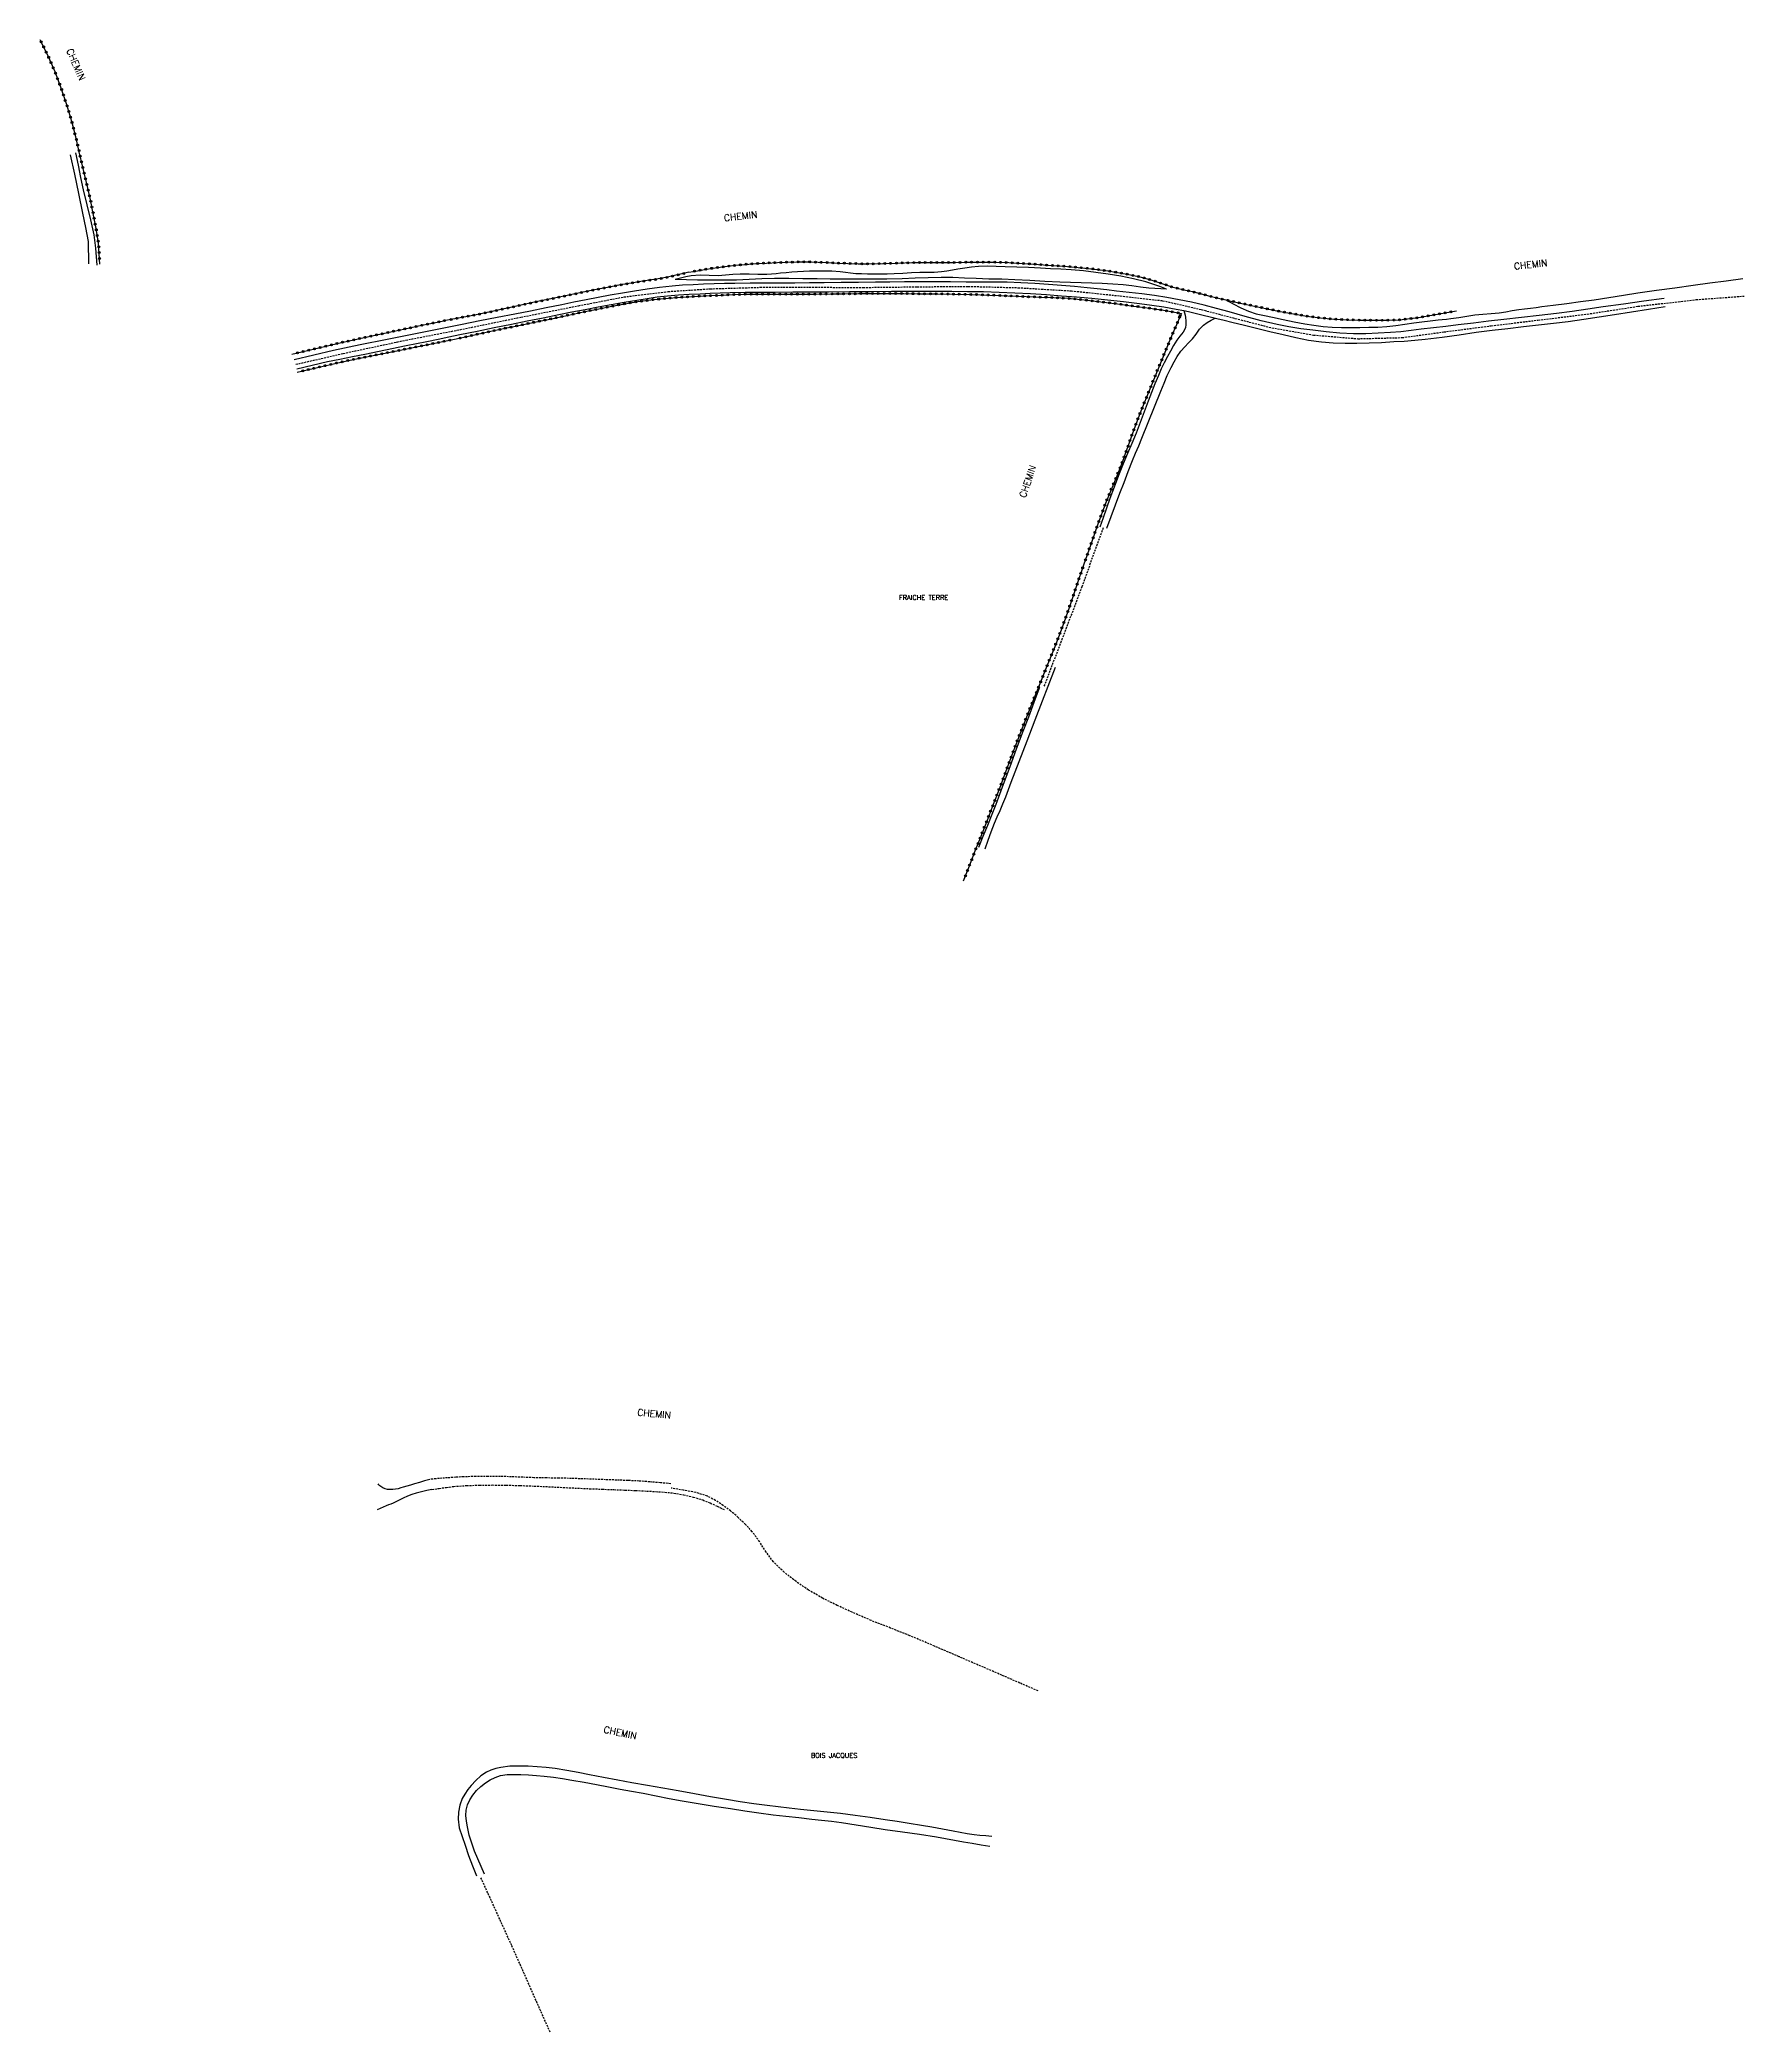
# Model space of a CAD drawing. Header units: millimetres. Extents: x 193000 to 194000, y 106000 to 107001.
# Drawn here: x 193558 to 194000, y 106000 to 106517 of the extents above; entities that cross this region are included whole.
import ezdxf
from ezdxf.enums import TextEntityAlignment as Align

# ---------------------------------------------------------------- set-up
doc = ezdxf.new("R2010")
doc.units = ezdxf.units.MM
doc.linetypes.add('DASHED', pattern=[0.75, 0.5, -0.25])
doc.layers.get('0').update_dxf_attribs({"linetype": 'CONTINUOUS'})
for name, color, linetype in [('W0001', 6, 'DASHED'), ('W0008', 7, 'CONTINUOUS'), ('W0070', 7, 'DASHED'), ('W0071', 7, 'CONTINUOUS'), ('W0211', 2, 'CONTINUOUS'), ('W0214', 2, 'CONTINUOUS'), ('W0323', 7, 'CONTINUOUS'), ('W0983', 7, 'CONTINUOUS'), ('W0989', 7, 'CONTINUOUS')]:
    doc.layers.add(name, color=color, linetype=linetype)
doc.styles.get("Standard").update_dxf_attribs({"font": 'romans.shx', "width": 0.85})

# ---------------------------------------------------------------- blocks, each defined once
blk = doc.blocks.new('t323o')
at = {"color": 0, "linetype": 'Continuous'}
for radius in [0.25, 0.15]:
    blk.add_circle((0, 0), radius, dxfattribs=at)

msp = doc.modelspace()

# ---------------------------------------------------------------- linework, layer by layer
at = {"layer": 'W0001'}
msp.add_lwpolyline([(193624.41, 106432.66), (193636.68, 106435.49), (193652.92, 106438.94), (193666.95, 106441.65), (193682.75, 106444.89), (193697.72, 106447.87), (193709.45, 106450.14), (193720.97, 106451.55), (193731.91, 106452.25), (193744.81, 106452.64), (193759.15, 106452.65), (193771.48, 106452.6), (193785.47, 106452.77), (193798.8, 106452.88), (193811.68, 106452.54), (193825.53, 106451.72), (193838.92, 106450.32), (193849.18, 106449.17), (193859.24, 106446.87), (193868.03, 106444.56), (193877.51, 106442.13), (193888.35, 106440.26), (193899.79, 106439.3), (193911.29, 106439.59), (193922.1, 106441.06), (193934.4, 106442.66), (193946.53, 106444.13), (193959.33, 106445.69), (193972.44, 106447.72), (193987.62, 106449.44), (194000, 106450.36)], dxfattribs=at)
at = {"layer": 'W0008'}
for points in [[(193979.24, 106449.75), (193973.97, 106449.02), (193968.71, 106448.28), (193963.44, 106447.54), (193959.42, 106446.96), (193955.39, 106446.37), (193951.36, 106445.82), (193946.81, 106445.3), (193942.26, 106444.82), (193937.7, 106444.32), (193933.74, 106443.85), (193929.78, 106443.36), (193925.81, 106442.88), (193922.63, 106442.49), (193919.45, 106442.11), (193916.27, 106441.75), (193913.62, 106441.43), (193910.97, 106441.13), (193908.31, 106440.89), (193905.1, 106440.7), (193901.88, 106440.59), (193898.65, 106440.6), (193895.15, 106440.77), (193891.64, 106441.08), (193888.15, 106441.48), (193885.05, 106441.89), (193881.95, 106442.38), (193878.87, 106442.96), (193874.71, 106443.95), (193870.58, 106445.1), (193866.44, 106446.24), (193863.18, 106447.11), (193859.93, 106447.97), (193856.65, 106448.75), (193853.48, 106449.39), (193850.29, 106449.96), (193847.09, 106450.48), (193843.82, 106450.91), (193840.54, 106451.29), (193837.26, 106451.66), (193834.72, 106451.96), (193832.18, 106452.26), (193829.64, 106452.54), (193826.29, 106452.86), (193822.93, 106453.15), (193819.57, 106453.4), (193816.01, 106453.62), (193812.45, 106453.8), (193808.88, 106453.93), (193805.35, 106453.99), (193801.81, 106454), (193798.27, 106454), (193794.15, 106454.03), (193790.04, 106454.05), (193785.92, 106454.05), (193782.2, 106454.02), (193778.48, 106453.97), (193774.75, 106453.93), (193770.31, 106453.89), (193765.86, 106453.85), (193761.42, 106453.82), (193757.62, 106453.79), (193753.83, 106453.75), (193750.04, 106453.72), (193746.11, 106453.7), (193742.19, 106453.68), (193738.27, 106453.64), (193735.56, 106453.59), (193732.86, 106453.52), (193730.15, 106453.42), (193727.42, 106453.31), (193724.69, 106453.17), (193721.97, 106452.97), (193718.72, 106452.61), (193715.48, 106452.16), (193712.24, 106451.67), (193709.09, 106451.15), (193705.95, 106450.6), (193702.81, 106450.01), (193699.65, 106449.4), (193696.5, 106448.75), (193693.35, 106448.11), (193689.31, 106447.3), (193685.26, 106446.49), (193681.21, 106445.68), (193676.64, 106444.79), (193672.08, 106443.9), (193667.5, 106443.02)], [(193666.96, 106440.39), (193671.41, 106441.3), (193675.86, 106442.2), (193680.32, 106443.1), (193684.41, 106443.93), (193688.51, 106444.74), (193692.61, 106445.56), (193696.01, 106446.24), (193699.42, 106446.92), (193702.83, 106447.58), (193706.17, 106448.19), (193709.51, 106448.78), (193712.86, 106449.33), (193715.49, 106449.75), (193718.13, 106450.14), (193720.78, 106450.46), (193723.59, 106450.69), (193726.41, 106450.84), (193729.23, 106450.97), (193731.84, 106451.08), (193734.45, 106451.18), (193737.06, 106451.26), (193740.93, 106451.34), (193744.81, 106451.38), (193748.69, 106451.41), (193753.3, 106451.45), (193757.91, 106451.47), (193762.52, 106451.5), (193767.96, 106451.54), (193773.4, 106451.59), (193778.83, 106451.62), (193784.05, 106451.63), (193789.27, 106451.62), (193794.49, 106451.61)], [(193794.49, 106451.61), (193798.59, 106451.56), (193802.69, 106451.51), (193806.79, 106451.41), (193810.88, 106451.24), (193814.96, 106451.01), (193819.04, 106450.75), (193822.96, 106450.46), (193826.88, 106450.13), (193830.8, 106449.78), (193834.93, 106449.39), (193839.06, 106448.97), (193843.17, 106448.48), (193846.36, 106448.04), (193849.53, 106447.57), (193852.69, 106447.01), (193854.67, 106446.59), (193855.88, 106446.33), (193859.04, 106445.56), (193862.21, 106444.8)], [(193862.21, 106444.8), (193862.78, 106444.66), (193864.83, 106444.16), (193867.46, 106443.52), (193870.08, 106442.88), (193873.53, 106442.02), (193876.98, 106441.16), (193880.44, 106440.36), (193883.74, 106439.63), (193887.05, 106438.96), (193890.38, 106438.47), (193893.43, 106438.24), (193896.5, 106438.15), (193899.56, 106438.14), (193902.76, 106438.2), (193905.96, 106438.35), (193909.16, 106438.54), (193911.86, 106438.71), (193914.57, 106438.93), (193917.27, 106439.18), (193921.7, 106439.71), (193926.11, 106440.35), (193930.53, 106440.97), (193934.61, 106441.48), (193938.69, 106441.96), (193942.77, 106442.44), (193946.64, 106442.89), (193950.52, 106443.33), (193954.39, 106443.81), (193958.4, 106444.38), (193962.4, 106444.99), (193966.4, 106445.6), (193970.78, 106446.28), (193975.16, 106446.96), (193979.54, 106447.65)], [(193667.5, 106443.02), (193661.03, 106441.73), (193654.56, 106440.44), (193648.1, 106439.13), (193641.11, 106437.7), (193634.14, 106436.24), (193623.98, 106433.79), (193623.98, 106433.79), (193623.98, 106433.79)], [(193624.65, 106431.48), (193624.65, 106431.48), (193624.65, 106431.48), (193632.62, 106433.35), (193635.83, 106434.01), (193639.05, 106434.67), (193642.26, 106435.33), (193647.64, 106436.42), (193653.02, 106437.51), (193658.4, 106438.61), (193661.26, 106439.2), (193664.11, 106439.79), (193666.96, 106440.39)]]:
    msp.add_lwpolyline(points, dxfattribs=at)
at = {"layer": 'W0070'}
for points in [[(193833.73, 106390.22), (193828.25, 106374.97), (193823.16, 106361.51), (193818.41, 106349.11)], [(193721.66, 106142.28), (193718.92, 106142.52), (193716.18, 106142.75), (193713.44, 106142.96), (193710.54, 106143.1), (193707.64, 106143.21), (193704.74, 106143.32), (193701.79, 106143.43), (193698.84, 106143.54), (193695.88, 106143.64), (193692.63, 106143.72), (193689.39, 106143.77), (193686.14, 106143.84), (193683.23, 106143.95), (193680.32, 106144.07), (193677.41, 106144.16), (193674.27, 106144.18), (193671.12, 106144.15), (193667.98, 106144.06), (193665.85, 106143.94), (193663.72, 106143.8), (193661.6, 106143.63), (193660.77, 106143.56), (193659.93, 106143.48), (193659.1, 106143.4)], [(193659.68, 106140.79), (193661.57, 106141.06), (193663.45, 106141.33), (193665.34, 106141.56), (193668.67, 106141.8), (193672.02, 106141.9), (193675.36, 106141.94), (193678.96, 106141.91), (193682.56, 106141.8), (193686.16, 106141.66), (193689.94, 106141.5), (193693.71, 106141.3), (193697.49, 106141.11), (193700.61, 106140.98), (193703.73, 106140.86), (193706.85, 106140.74), (193709.7, 106140.63), (193712.54, 106140.51), (193715.38, 106140.37), (193717.73, 106140.24), (193720.08, 106140.09), (193722.41, 106139.83), (193724.95, 106139.38), (193727.47, 106138.81), (193729.93, 106138.06), (193731.83, 106137.29), (193733.7, 106136.41), (193735.58, 106135.53)], [(193816.92, 106088.51), (193812.19, 106090.56), (193807.47, 106092.6), (193802.75, 106094.64), (193796.38, 106097.4), (193790.01, 106100.15), (193783.61, 106102.85), (193778.61, 106104.84), (193773.59, 106106.8), (193768.65, 106108.92), (193764.79, 106110.7), (193760.98, 106112.57), (193757.33, 106114.7), (193754.11, 106116.9), (193751.02, 106119.33), (193748.23, 106122.02), (193746.34, 106124.55), (193744.64, 106127.26), (193742.77, 106129.82), (193741, 106131.73), (193739.12, 106133.54), (193737.13, 106135.21), (193735.21, 106136.64), (193733.21, 106137.96), (193731.11, 106139.06), (193728.11, 106140.02), (193724.93, 106140.58), (193721.76, 106141.15)], [(193690.34, 106000), (193680.37, 106022.5), (193672.38, 106040.09)]]:
    msp.add_lwpolyline(points, dxfattribs=at)
at = {"layer": 'W0071'}
for points in [[(193565.89, 106487.02), (193566.97, 106481.98), (193568.05, 106476.94), (193569.08, 106471.88), (193569.83, 106468.19), (193570.56, 106464.49), (193570.6, 106458.7), (193570.6, 106458.7), (193570.6, 106458.7)], [(193572.84, 106458.39), (193572.84, 106458.39), (193572.56, 106462.78), (193572.06, 106466.28), (193571.25, 106470.18), (193570.27, 106474.06), (193569.33, 106477.94), (193568.65, 106481.13), (193567.99, 106484.33), (193567.33, 106487.52)], [(193854.67, 106446.59), (193854.83, 106446.01), (193854.99, 106445.42), (193855.11, 106444.84), (193855.2, 106443.94), (193855.21, 106443.03), (193855.09, 106442.16), (193854.53, 106441.01), (193853.69, 106439.96), (193852.87, 106438.89), (193852.02, 106437.51), (193851.2, 106436.11), (193850.41, 106434.68), (193849.59, 106433.08), (193848.82, 106431.45), (193848.08, 106429.8), (193847.16, 106427.58), (193846.3, 106425.33), (193845.44, 106423.08), (193844.4, 106420.33), (193843.37, 106417.57), (193842.31, 106414.83), (193841.2, 106412.16), (193840.06, 106409.5), (193838.94, 106406.83), (193837.76, 106403.84), (193836.6, 106400.83), (193835.49, 106397.81), (193834.62, 106395.34), (193833.78, 106392.86), (193832.94, 106390.38)], [(193834.71, 106390.18), (193835.84, 106393.19), (193836.97, 106396.2), (193838.11, 106399.21), (193839.18, 106402.03), (193840.26, 106404.86), (193841.38, 106407.67), (193842.18, 106409.61), (193843, 106411.54), (193843.81, 106413.48), (193845.44, 106417.55), (193847.05, 106421.62), (193848.7, 106425.68), (193849.55, 106427.74), (193850.4, 106429.79), (193851.36, 106431.8), (193852.15, 106433.27), (193853, 106434.72), (193853.95, 106436.09), (193854.91, 106437.19), (193855.94, 106438.23), (193856.94, 106439.3), (193857.88, 106440.51), (193858.79, 106441.74), (193859.82, 106442.83), (193860.76, 106443.49), (193861.77, 106444.08), (193862.78, 106444.66)], [(193803.14, 106306.97), (193803.93, 106309.19), (193804.72, 106311.41), (193805.57, 106313.61), (193806.29, 106315.28), (193807.05, 106316.94), (193807.77, 106318.62), (193808.5, 106320.48), (193809.19, 106322.36), (193809.88, 106324.23), (193811.94, 106329.63), (193814.03, 106335.02), (193816.11, 106340.41), (193821.4, 106354.11)], [(193817.2, 106348.66), (193815.78, 106344.91), (193814.36, 106341.15), (193812.94, 106337.4), (193811.24, 106332.81), (193809.55, 106328.23), (193807.85, 106323.64), (193806.88, 106321.04), (193805.91, 106318.44), (193804.91, 106315.85), (193803.76, 106313.01), (193802.58, 106310.19), (193801.4, 106307.36)], [(193659.1, 106143.4), (193657.78, 106143.01), (193656.46, 106142.61), (193655.14, 106142.21), (193654.17, 106141.93), (193653.21, 106141.65), (193652.24, 106141.37), (193651.58, 106141.17), (193650.92, 106140.98), (193650.24, 106140.84), (193649.54, 106140.75), (193648.82, 106140.73), (193648.13, 106140.81), (193647.53, 106140.97), (193646.94, 106141.21), (193646.42, 106141.54), (193646.17, 106141.76), (193645.94, 106142.01), (193645.71, 106142.25)], [(193659.68, 106140.79), (193658.32, 106140.5), (193656.97, 106140.21), (193655.63, 106139.85), (193654.48, 106139.46), (193653.34, 106139.01), (193652.22, 106138.53), (193651.36, 106138.1), (193650.5, 106137.65), (193649.63, 106137.24), (193649.03, 106137), (193648.42, 106136.77), (193647.81, 106136.54), (193647.02, 106136.2), (193646.24, 106135.85), (193645.45, 106135.49)], [(193804.88, 106050.75), (193803.34, 106050.9), (193801.81, 106051.04), (193800.28, 106051.22), (193798.46, 106051.49), (193796.66, 106051.81), (193794.86, 106052.14), (193792.11, 106052.63), (193789.36, 106053.14), (193786.61, 106053.63), (193783.48, 106054.14), (193780.34, 106054.63), (193777.2, 106055.1), (193773.35, 106055.67), (193769.49, 106056.21), (193765.64, 106056.7), (193762.17, 106057.08), (193758.7, 106057.42), (193755.23, 106057.77), (193752.37, 106058.09), (193749.51, 106058.41), (193746.66, 106058.76), (193743.13, 106059.25), (193739.62, 106059.79), (193736.11, 106060.35), (193731.93, 106061.07), (193727.76, 106061.82), (193723.58, 106062.57), (193719.57, 106063.27), (193715.56, 106063.98), (193711.55, 106064.69), (193707.88, 106065.38), (193704.22, 106066.08), (193700.55, 106066.77), (193697.59, 106067.34), (193694.63, 106067.9), (193691.65, 106068.36), (193689.32, 106068.64), (193686.97, 106068.86), (193684.63, 106068.98), (193682.26, 106069.04), (193679.89, 106069), (193677.57, 106068.69), (193676.28, 106068.37), (193675, 106067.96), (193673.8, 106067.43), (193672.35, 106066.47), (193671.03, 106065.29), (193669.84, 106063.99), (193668.97, 106062.92), (193668.18, 106061.78), (193667.53, 106060.59), (193666.93, 106058.87), (193666.58, 106057.04), (193666.47, 106055.23), (193666.79, 106052.97), (193667.5, 106050.73), (193668.28, 106048.5), (193669.21, 106045.82), (193670.23, 106043.16), (193671.26, 106040.51)], [(193673.34, 106040.96), (193672.45, 106042.95), (193671.55, 106044.94), (193670.74, 106046.96), (193670.01, 106049.03), (193669.37, 106051.12), (193668.9, 106053.25), (193668.66, 106054.7), (193668.49, 106056.17), (193668.56, 106057.6), (193668.94, 106058.95), (193669.55, 106060.26), (193670.29, 106061.47), (193671.25, 106062.65), (193672.38, 106063.71), (193673.6, 106064.65), (193674.82, 106065.42), (193676.12, 106066.07), (193677.48, 106066.56), (193679.18, 106066.84), (193680.95, 106066.88), (193682.71, 106066.85), (193684.75, 106066.78), (193686.79, 106066.61), (193688.82, 106066.4), (193691.2, 106066.11), (193693.59, 106065.77), (193695.96, 106065.4), (193699.15, 106064.84), (193702.33, 106064.22), (193705.51, 106063.61), (193708.49, 106063.06), (193711.47, 106062.52), (193714.45, 106061.96), (193717.81, 106061.3), (193721.17, 106060.62), (193724.54, 106059.98), (193728.72, 106059.28), (193732.92, 106058.63), (193737.11, 106058), (193740.8, 106057.45), (193744.49, 106056.91), (193748.18, 106056.41), (193751.51, 106056.02), (193754.84, 106055.66), (193758.17, 106055.29), (193760.76, 106055), (193763.35, 106054.71), (193765.94, 106054.38), (193769.72, 106053.81), (193773.49, 106053.18), (193777.27, 106052.56), (193781.7, 106051.94), (193786.12, 106051.35), (193790.54, 106050.68), (193792.88, 106050.26), (193795.21, 106049.82), (193797.54, 106049.39), (193799.81, 106049), (193802.09, 106048.62), (193804.36, 106048.24)]]:
    msp.add_lwpolyline(points, dxfattribs=at)
at = {"layer": 'W0211'}
for points in [[(193850.22, 106452.2), (193848.42, 106452.83), (193846.63, 106453.47), (193844.82, 106454.05), (193841.61, 106454.86), (193838.36, 106455.5), (193835.09, 106456.04), (193831.88, 106456.5), (193828.66, 106456.87), (193825.43, 106457.16), (193822.78, 106457.34), (193820.13, 106457.47), (193817.48, 106457.59), (193814.43, 106457.74), (193811.39, 106457.87), (193808.35, 106457.97), (193806.03, 106458.06), (193803.72, 106458.14), (193801.41, 106458.08), (193799.64, 106457.88), (193797.87, 106457.61), (193796.1, 106457.32), (193794.68, 106457.07), (193793.26, 106456.82), (193791.83, 106456.62), (193789.98, 106456.51), (193788.11, 106456.51), (193786.25, 106456.48), (193784.03, 106456.36), (193781.81, 106456.21), (193779.6, 106456.11), (193777.76, 106456.08), (193775.92, 106456.07), (193774.08, 106456.09), (193772.61, 106456.09), (193771.13, 106456.11), (193769.66, 106456.17), (193768.28, 106456.32), (193766.9, 106456.52), (193765.52, 106456.68), (193763.42, 106456.81), (193761.31, 106456.85), (193759.2, 106456.84), (193757.62, 106456.81), (193756.03, 106456.75), (193754.45, 106456.66), (193753, 106456.55), (193751.56, 106456.42), (193750.12, 106456.29), (193748.92, 106456.17), (193747.73, 106456.05), (193746.53, 106455.96), (193744.24, 106455.93), (193741.95, 106456.01), (193739.65, 106456.03), (193737.74, 106455.92), (193735.83, 106455.77), (193733.92, 106455.65), (193731.56, 106455.69), (193729.21, 106455.78), (193726.88, 106455.64), (193725.5, 106455.37), (193724.13, 106455.01), (193722.76, 106454.66)], [(193865.54, 106449.37), (193867.48, 106448.33), (193869.43, 106447.29), (193871.43, 106446.41), (193873.47, 106445.8), (193875.57, 106445.35), (193877.66, 106444.91), (193880.46, 106444.26), (193883.27, 106443.65), (193886.09, 106443.13), (193888.43, 106442.78), (193890.79, 106442.5), (193893.15, 106442.3), (193895.54, 106442.21), (193897.94, 106442.2), (193900.34, 106442.23), (193902.67, 106442.27), (193905, 106442.34), (193907.33, 106442.49), (193909.68, 106442.74), (193912.02, 106443.07), (193914.36, 106443.4), (193916.45, 106443.67), (193918.54, 106443.95), (193920.62, 106444.2), (193921.72, 106444.31), (193922.81, 106444.41), (193923.9, 106444.53), (193925.98, 106444.83), (193928.05, 106445.17), (193930.13, 106445.47), (193932.24, 106445.67), (193934.37, 106445.82), (193936.49, 106446.03), (193938.18, 106446.29), (193939.87, 106446.58), (193941.56, 106446.86), (193943.06, 106447.06), (193944.57, 106447.25), (193946.07, 106447.43), (193947.53, 106447.62), (193948.98, 106447.8), (193950.43, 106447.99), (193953.99, 106448.45), (193957.55, 106448.93), (193961.1, 106449.43), (193964.89, 106450.01), (193968.67, 106450.61), (193972.46, 106451.2), (193977.24, 106451.89), (193982.02, 106452.54), (193986.8, 106453.18), (193991.08, 106453.76), (193995.37, 106454.33), (193999.65, 106454.89)]]:
    msp.add_lwpolyline(points, dxfattribs=at)
at = {"layer": 'W0214'}
msp.add_lwpolyline([(193850.22, 106452.2), (193848.69, 106452.26), (193847.16, 106452.32), (193845.64, 106452.42), (193843.41, 106452.66), (193841.19, 106452.98), (193838.97, 106453.25), (193836.26, 106453.47), (193833.54, 106453.63), (193830.83, 106453.75), (193828.06, 106453.83), (193825.29, 106453.88), (193822.53, 106453.94), (193818.63, 106454.14), (193814.74, 106454.39), (193810.84, 106454.6), (193807.49, 106454.71), (193804.14, 106454.79), (193800.79, 106454.89), (193797.79, 106455.01), (193794.79, 106455.15), (193791.79, 106455.21), (193788.42, 106455.14), (193785.05, 106454.97), (193781.68, 106454.84), (193777.68, 106454.76), (193773.68, 106454.72), (193769.68, 106454.71), (193766.32, 106454.73), (193762.95, 106454.77), (193759.58, 106454.81), (193755.9, 106454.88), (193752.23, 106454.95), (193748.55, 106454.94), (193745.27, 106454.83), (193741.99, 106454.66), (193738.71, 106454.52), (193736.3, 106454.48), (193733.9, 106454.45), (193731.49, 106454.45), (193728.58, 106454.49), (193725.67, 106454.57), (193722.76, 106454.66)], dxfattribs=at)
at = {"layer": 'W0323'}
for points in [[(193573.6, 106458.64), (193573.6, 106458.64), (193573.25, 106464.06), (193572.59, 106467.91), (193571.86, 106471.75), (193571.01, 106475.79), (193570.08, 106479.81), (193569.14, 106483.83), (193568.23, 106487.77), (193567.3, 106491.71), (193566.27, 106495.61), (193564.98, 106499.96), (193563.55, 106504.27), (193561.94, 106508.5), (193560.22, 106512.46), (193558.33, 106516.36), (193558.07, 106516.83)], [(193726.31, 106456.56), (193728.58, 106456.95), (193730.85, 106457.34), (193733.12, 106457.7), (193735.7, 106458.04), (193738.29, 106458.34), (193740.88, 106458.59), (193743.68, 106458.8), (193746.47, 106458.94), (193749.27, 106459.06), (193751.96, 106459.15), (193754.64, 106459.22), (193757.33, 106459.23), (193759.85, 106459.16), (193762.37, 106459.04), (193764.89, 106458.94), (193767.54, 106458.85), (193770.19, 106458.77), (193772.84, 106458.73), (193776.62, 106458.79), (193780.4, 106458.93), (193784.17, 106459.04), (193787.72, 106459.07), (193791.26, 106459.07), (193794.81, 106459.08), (193798.34, 106459.13), (193801.87, 106459.19), (193805.4, 106459.18), (193809.27, 106459.04), (193813.15, 106458.81), (193817.02, 106458.56), (193820.77, 106458.32), (193824.52, 106458.05), (193828.25, 106457.71), (193831.34, 106457.37), (193834.42, 106456.98), (193837.49, 106456.5), (193840.39, 106455.96), (193843.27, 106455.35), (193846.11, 106454.6), (193847.92, 106454.01), (193849.72, 106453.36), (193851.54, 106452.77), (193853.34, 106452.32), (193855.15, 106451.92), (193856.97, 106451.51), (193859.22, 106450.93), (193861.47, 106450.35), (193863.72, 106449.79), (193865.54, 106449.37), (193865.71, 106449.33), (193867.71, 106448.9), (193869.71, 106448.48), (193873.02, 106447.76), (193876.33, 106447.06), (193879.66, 106446.4), (193883.14, 106445.76), (193886.62, 106445.17), (193890.12, 106444.7), (193893.56, 106444.41), (193897.01, 106444.24), (193900.46, 106444.14), (193903.86, 106444.08), (193907.26, 106444.09), (193910.65, 106444.23), (193915.57, 106444.8), (193920.48, 106445.65), (193925.38, 106446.51)], [(193726.31, 106456.56), (193724.46, 106456.11), (193722.61, 106455.66), (193720.76, 106455.24), (193717.82, 106454.72), (193714.86, 106454.28), (193711.91, 106453.83), (193708.55, 106453.24), (193705.2, 106452.62), (193701.85, 106451.98), (193698.51, 106451.3), (193695.17, 106450.6), (193691.83, 106449.9), (193688.83, 106449.28), (193685.83, 106448.66), (193682.83, 106448.03), (193679.63, 106447.33), (193676.44, 106446.61), (193673.24, 106445.93), (193669.89, 106445.28), (193666.54, 106444.66), (193663.18, 106444.04)], [(193665.53, 106439.16), (193669.63, 106440.06), (193673.72, 106440.96), (193677.82, 106441.84), (193682.26, 106442.77), (193686.7, 106443.68), (193691.14, 106444.59), (193695.07, 106445.42), (193699.01, 106446.24), (193702.94, 106447.04), (193706.31, 106447.72), (193709.68, 106448.37), (193713.06, 106448.94), (193716.46, 106449.38), (193719.87, 106449.72), (193723.29, 106450.01), (193726.2, 106450.2), (193729.13, 106450.34), (193732.05, 106450.48), (193735.07, 106450.62), (193738.08, 106450.75), (193741.09, 106450.84), (193744.57, 106450.88), (193748.05, 106450.87), (193751.53, 106450.87), (193755.44, 106450.88), (193759.35, 106450.89), (193763.26, 106450.91), (193766.81, 106450.95), (193770.35, 106451), (193773.9, 106451.03), (193777.97, 106451.03), (193782.04, 106451.01), (193786.11, 106450.98), (193790.61, 106450.93), (193795.11, 106450.88), (193799.6, 106450.79), (193804.32, 106450.63), (193809.04, 106450.43), (193813.76, 106450.23), (193817.36, 106450.1), (193820.97, 106449.98), (193824.56, 106449.78), (193828.87, 106449.39), (193833.17, 106448.89), (193837.46, 106448.35), (193841.66, 106447.79), (193845.85, 106447.2), (193850.04, 106446.6), (193854.04, 106445.86), (193853.71, 106445.18)], [(193623.39, 106435.27), (193623.39, 106435.27), (193623.39, 106435.27), (193636.23, 106438.31), (193644.5, 106440.12), (193652.77, 106441.88), (193656.24, 106442.61), (193659.71, 106443.32), (193663.18, 106444.04)], [(193853.71, 106445.18), (193852.75, 106442.88), (193851.79, 106440.58), (193850.83, 106438.28), (193849.42, 106434.9), (193848, 106431.51), (193846.61, 106428.12), (193845.07, 106424.31), (193843.55, 106420.49), (193842.08, 106416.66), (193840.95, 106413.51), (193839.84, 106410.35), (193838.7, 106407.21), (193837.27, 106403.64), (193835.8, 106400.09), (193834.36, 106396.53), (193832.41, 106391.22), (193830.54, 106385.88), (193828.68, 106380.54)], [(193624.71, 106430.6), (193624.71, 106430.6), (193624.71, 106430.6), (193624.71, 106430.6), (193635.3, 106433.08), (193640.08, 106434.11), (193644.88, 106435.05), (193649.68, 106435.98), (193665.53, 106439.16)], [(193828.68, 106380.54), (193826.86, 106375.16), (193825.03, 106369.78), (193823.13, 106364.43), (193821.2, 106359.39), (193819.19, 106354.38), (193817.18, 106349.37), (193815.7, 106345.67), (193814.21, 106341.98), (193812.74, 106338.27), (193810.76, 106333.06), (193808.82, 106327.83), (193806.86, 106322.61), (193805.26, 106318.47), (193803.64, 106314.34), (193802.03, 106310.21), (193800.52, 106306.33), (193799.01, 106302.45), (193797.49, 106298.57)]]:
    msp.add_lwpolyline(points, dxfattribs=at)

# ---------------------------------------------------------------- block references
for p, rotation in [((193558.34, 106516.35), 115.8782688986109), ((193558.99, 106515), 115.8782688986109), ((193559.65, 106513.65), 115.8782688986109), ((193560.29, 106512.3), 113.4197682957693), ((193560.89, 106510.92), 113.4197682957693), ((193561.49, 106509.55), 113.4197682957693), ((193562.07, 106508.17), 110.8803574890824), ((193562.6, 106506.76), 110.8803574890824), ((193563.14, 106505.36), 110.8803574890824), ((193563.66, 106503.96), 108.3151668800411), ((193564.13, 106502.53), 108.3151668800411), ((193564.6, 106501.11), 108.3151668800411), ((193565.06, 106499.68), 106.5649262993349), ((193565.49, 106498.24), 106.5649262993349), ((193565.92, 106496.81), 106.5649262993349), ((193566.34, 106495.37), 104.7998667819665), ((193566.72, 106493.92), 104.7998667819665), ((193567.1, 106492.47), 104.7998667819665), ((193567.47, 106491.01), 103.2526897916467), ((193567.81, 106489.55), 103.2526897916467), ((193568.16, 106488.09), 103.2526897916467), ((193568.49, 106486.63), 102.9330175865553), ((193568.83, 106485.17), 102.9330175865553), ((193569.17, 106483.71), 103.2619778171805), ((193569.51, 106482.25), 103.2619778171805), ((193569.85, 106480.79), 103.2619778171805), ((193570.2, 106479.32), 102.9488417661139), ((193570.53, 106477.86), 102.9488417661139), ((193570.87, 106476.4), 102.9488417661139), ((193571.19, 106474.94), 101.9308530141517), ((193571.5, 106473.47), 101.9308530141517), ((193571.81, 106472), 101.9308530141517), ((193572.09, 106470.53), 100.7150686427825), ((193572.37, 106469.05), 100.7150686427825), ((193572.65, 106467.58), 99.7465585871779), ((193572.9, 106466.1), 99.7465585871779), ((193573.15, 106464.62), 99.7465585871779), ((193573.31, 106463.13), 93.68125686596964), ((193573.41, 106461.64), 93.68125686596964), ((193573.5, 106460.14), 93.68125686596964), ((193730.75, 106457.32), 9.752808175619185), ((193732.23, 106457.56), 8.876814363722684), ((193733.71, 106457.78), 7.638278448274016), ((193735.2, 106457.98), 7.638278448274016), ((193736.69, 106458.16), 6.614727366071272), ((193738.18, 106458.33), 6.614727366071272), ((193739.67, 106458.48), 5.511285228243368), ((193741.17, 106458.61), 4.175961016904037), ((193742.66, 106458.72), 4.175961016904037), ((193744.16, 106458.82), 3.007413572977321), ((193745.66, 106458.9), 3.007413572977321), ((193747.16, 106458.97), 2.331469050696991), ((193748.65, 106459.03), 2.331469050696991), ((193750.15, 106459.09), 2.02713402398772), ((193751.65, 106459.14), 2.02713402398772), ((193753.15, 106459.18), 1.36545089632446), ((193754.65, 106459.22), 0.2134706198564221), ((193756.15, 106459.22), 0.2134706198564221), ((193757.65, 106459.22), 358.4788286861155), ((193759.15, 106459.18), 358.4788286861155), ((193760.65, 106459.12), 357.3665228113456), ((193762.15, 106459.05), 357.3665228113456), ((193763.65, 106458.99), 357.6168897289997), ((193765.15, 106458.93), 358.0757240570431), ((193766.64, 106458.88), 358.0757240570431), ((193768.14, 106458.83), 358.3134088734977), ((193769.64, 106458.79), 358.3134088734977), ((193771.14, 106458.76), 359.1565217158317), ((193772.64, 106458.74), 359.1565217158317), ((193774.14, 106458.75), 0.8949367423472786), ((193775.64, 106458.78), 0.8949367423472786), ((193777.14, 106458.81), 2.062181891144392), ((193778.64, 106458.86), 2.062181891144392), ((193780.14, 106458.92), 2.062181891144392), ((193781.64, 106458.96), 1.6227188618346), ((193783.14, 106459.01), 1.6227188618346), ((193784.64, 106459.04), 0.4848610307910136), ((193786.14, 106459.05), 0.4848610307910136), ((193787.64, 106459.06), 0.4848610307910136), ((193789.14, 106459.07), 0.04847357511447765), ((193790.64, 106459.07), 0.04847357511447765), ((193792.14, 106459.07), 0.1777359145357537), ((193793.64, 106459.08), 0.1777359145357537), ((193795.14, 106459.08), 0.8761628213717718), ((193796.64, 106459.11), 0.8761628213717718), ((193798.14, 106459.13), 0.8761628213717718), ((193799.64, 106459.16), 0.9899985051143747), ((193801.14, 106459.18), 0.9899985051143747), ((193802.64, 106459.19), 359.8376434508007), ((193804.14, 106459.19), 359.8376434508007), ((193805.64, 106459.18), 357.8865599575115), ((193807.14, 106459.12), 357.8865599575115), ((193808.63, 106459.06), 357.8865599575115), ((193810.13, 106458.99), 356.6309377027997), ((193811.63, 106458.9), 356.6309377027997), ((193813.13, 106458.81), 356.6309377027997), ((193814.62, 106458.71), 356.2016436330443), ((193816.12, 106458.62), 356.2016436330443), ((193817.62, 106458.52), 356.3523111384681), ((193819.11, 106458.42), 356.3523111384681), ((193820.61, 106458.33), 356.3523111384681), ((193822.11, 106458.22), 355.9698075940521), ((193823.6, 106458.12), 355.9698075940521), ((193825.1, 106458), 354.7889916532302), ((193826.59, 106457.86), 354.7889916532302), ((193828.09, 106457.73), 354.7889916532302), ((193829.58, 106457.57), 353.6985037236837), ((193831.07, 106457.4), 353.6985037236837), ((193702.86, 106452.17), 190.8518923469453), ((193704.33, 106452.46), 190.8518923469453), ((193705.8, 106452.73), 190.4040026076341), ((193707.28, 106453.01), 190.4040026076341), ((193708.76, 106453.27), 189.9291418241746), ((193710.23, 106453.53), 189.9291418241746), ((193711.71, 106453.79), 189.9291418241746), ((193713.19, 106454.03), 188.8001185671942), ((193714.67, 106454.25), 188.8001185671942), ((193716.16, 106454.48), 188.3904373116956), ((193717.64, 106454.69), 188.3904373116956), ((193719.12, 106454.95), 190.1091520245747), ((193720.6, 106455.22), 190.1091520245747), ((193722.06, 106455.54), 192.5973940850862), ((193723.52, 106455.88), 193.7076743567389), ((193724.98, 106456.24), 193.7005441049433), ((193727.79, 106456.82), 9.781561050604951), ((193729.27, 106457.07), 9.752808175619185), ((193832.56, 106457.22), 352.735500247455), ((193834.05, 106457.03), 352.735500247455), ((193835.53, 106456.8), 351.0686285650475), ((193837.01, 106456.57), 351.0686285650475), ((193838.49, 106456.31), 349.5262477898264), ((193839.96, 106456.04), 349.5262477898264), ((193841.43, 106455.74), 347.9500699777919), ((193842.9, 106455.42), 347.9500699777919), ((193844.36, 106455.06), 345.4012634444089), ((193845.81, 106454.68), 345.4012634444089), ((193847.24, 106454.24), 341.8309229554983), ((193848.66, 106453.75), 340.1909742170064), ((193850.07, 106453.25), 342.0300887038274), ((193851.5, 106452.79), 342.0300887038274), ((193852.95, 106452.42), 345.7765650275388), ((193677.9, 106446.94), 192.6466258022173), ((193679.36, 106447.27), 192.6466258022173), ((193680.83, 106447.59), 192.3957829211236), ((193682.29, 106447.91), 192.3957829211236), ((193683.76, 106448.23), 191.8338194321587), ((193685.23, 106448.53), 191.8338194321587), ((193686.7, 106448.84), 191.6250231099175), ((193688.17, 106449.14), 191.6250231099175), ((193689.64, 106449.44), 191.6433206120425), ((193691.11, 106449.75), 191.6433206120425), ((193692.57, 106450.05), 191.8999101565402), ((193694.04, 106450.36), 191.8999101565402), ((193695.51, 106450.67), 191.9163538824827), ((193696.98, 106450.98), 191.9163538824827), ((193698.45, 106451.29), 191.9163538824827), ((193699.92, 106451.59), 191.4549680806022), ((193701.39, 106451.89), 191.4549680806022), ((193703.7, 106447.19), 11.35575337791538), ((193705.17, 106447.49), 11.35575337791538), ((193706.64, 106447.78), 11.01537205333124), ((193708.11, 106448.07), 11.01537205333124), ((193709.58, 106448.35), 11.01537205333124), ((193711.06, 106448.6), 9.46232220794571), ((193712.54, 106448.85), 9.46232220794571), ((193714.03, 106449.06), 7.365762221690276), ((193715.51, 106449.25), 7.365762221690276), ((193717, 106449.43), 5.827020768836653), ((193718.49, 106449.58), 5.827020768836653), ((193719.99, 106449.73), 4.770584109194542), ((193721.48, 106449.86), 4.770584109194542), ((193722.98, 106449.98), 4.770584109194542), ((193724.47, 106450.09), 3.742440494594687), ((193725.97, 106450.18), 3.742440494594687), ((193727.47, 106450.26), 2.820365125142263), ((193728.97, 106450.34), 2.820365125142263), ((193730.46, 106450.4), 2.604339890731406), ((193731.96, 106450.47), 2.604339890731406), ((193733.46, 106450.54), 2.717276085088713), ((193734.96, 106450.61), 2.717276085088713), ((193736.46, 106450.68), 2.488727964297787), ((193737.96, 106450.74), 2.488727964297787), ((193739.46, 106450.79), 1.785757622332708), ((193740.96, 106450.84), 1.785757622332708), ((193742.45, 106450.86), 0.6424501875343591), ((193743.95, 106450.88), 0.6424501875343591), ((193745.45, 106450.88), 359.8352627326097), ((193746.95, 106450.88), 359.8352627326097), ((193748.45, 106450.87), 359.8847168967917), ((193749.95, 106450.87), 359.8847168967917), ((193751.45, 106450.87), 359.8847168967917), ((193752.95, 106450.87), 0.1611485330291674), ((193754.45, 106450.87), 0.1611485330291674), ((193755.95, 106450.88), 0.1904967747966725), ((193757.45, 106450.88), 0.1904967747966725), ((193758.95, 106450.89), 0.1904967747966725), ((193760.45, 106450.9), 0.3222945165471062), ((193761.95, 106450.9), 0.3222945165471062), ((193763.45, 106450.91), 0.6141484446170244), ((193764.95, 106450.93), 0.6141484446170244), ((193766.45, 106450.95), 0.6141484446170244), ((193767.95, 106450.96), 0.7432199748416657), ((193769.45, 106450.98), 0.7432199748416657), ((193770.95, 106451), 0.4848610307910136), ((193772.45, 106451.01), 0.4848610307910136), ((193773.95, 106451.03), 0.02814825601753483), ((193775.45, 106451.03), 0.02814825601753483), ((193776.95, 106451.03), 0.02814825601753483), ((193778.45, 106451.03), 359.7185888074562), ((193779.95, 106451.02), 359.7185888074562), ((193781.45, 106451.01), 359.7185888074562), ((193782.95, 106451), 359.5355639125729), ((193784.45, 106450.99), 359.5355639125729), ((193785.95, 106450.98), 359.5355639125729), ((193787.45, 106450.96), 359.4776380086654), ((193788.95, 106450.95), 359.4776380086654), ((193790.45, 106450.94), 359.4776380086654), ((193791.95, 106450.92), 359.2865470721874), ((193793.45, 106450.9), 359.2865470721874), ((193794.95, 106450.88), 359.2865470721874), ((193796.45, 106450.85), 358.8150027319044), ((193797.95, 106450.82), 358.8150027319044), ((193799.45, 106450.79), 358.8150027319044), ((193800.95, 106450.74), 358.0835754009669), ((193802.45, 106450.69), 358.0835754009669), ((193803.95, 106450.64), 358.0835754009669), ((193805.45, 106450.58), 357.5857814572967), ((193806.95, 106450.52), 357.5857814572967), ((193808.45, 106450.45), 357.5857814572967), ((193809.94, 106450.39), 357.5499486892139), ((193811.44, 106450.33), 357.5499486892139), ((193812.94, 106450.26), 357.5499486892139), ((193814.44, 106450.2), 358.0436984059753), ((193815.94, 106450.15), 358.0436984059753), ((193817.44, 106450.1), 357.9960221742765), ((193818.94, 106450.05), 357.9960221742765), ((193820.44, 106450), 357.9960221742765), ((193821.94, 106449.92), 356.8157564015665), ((193823.43, 106449.84), 356.8157564015665), ((193824.93, 106449.74), 354.8271568426921), ((193826.42, 106449.61), 354.8271568426921), ((193827.92, 106449.47), 354.8271568426921), ((193829.41, 106449.32), 353.3922573739203), ((193830.9, 106449.15), 353.3922573739203), ((193832.39, 106448.98), 353.3922573739203), ((193833.88, 106448.8), 352.8470737347417), ((193835.37, 106448.61), 352.8470737347417), ((193836.86, 106448.43), 352.8470737347417), ((193838.34, 106448.23), 352.4250348363968), ((193839.83, 106448.04), 352.4250348363968), ((193841.32, 106447.84), 352.4250348363968), ((193842.8, 106447.63), 351.8909573426736), ((193844.29, 106447.42), 351.8909573426736), ((193845.77, 106447.21), 351.8909573426736), ((193847.26, 106446.99), 351.8928664877951), ((193854.41, 106452.08), 347.5715057797525), ((193855.88, 106451.75), 347.2271543296948), ((193857.34, 106451.41), 345.7723526148852), ((193858.79, 106451.04), 345.7723526148852), ((193860.24, 106450.67), 345.3594057103679), ((193861.69, 106450.29), 346.0235829482196), ((193863.15, 106449.93), 346.0235829482196), ((193864.61, 106449.58), 347.2011827618114), ((193866.07, 106449.26), 347.7936050170815), ((193867.54, 106448.94), 347.7936050170815), ((193869.01, 106448.62), 347.9424390709643), ((193870.47, 106448.31), 347.797744060667), ((193871.94, 106447.99), 347.797744060667), ((193873.41, 106447.68), 348.0399117373632), ((193874.87, 106447.37), 348.0399117373632), ((193876.34, 106447.06), 348.8659124956641), ((193652.65, 106441.86), 12.06402534196784), ((193654.12, 106442.16), 11.76960766792157), ((193655.59, 106442.47), 11.76960766792157), ((193657.06, 106442.78), 11.69046116830908), ((193658.53, 106443.08), 11.69046116830908), ((193660, 106443.38), 11.68718579303031), ((193661.46, 106443.69), 11.68718579303031), ((193662.93, 106443.99), 11.68718579303031), ((193664.66, 106444.31), 190.4205225228322), ((193666.14, 106444.59), 190.4205225228322), ((193667.61, 106444.86), 190.4370406863793), ((193669.09, 106445.13), 190.4370406863793), ((193670.56, 106445.41), 191.0200298996511), ((193672.03, 106445.69), 191.0200298996511), ((193673.5, 106445.99), 192.0592585961835), ((193674.97, 106446.3), 192.0592585961835), ((193676.44, 106446.61), 192.0592585961835), ((193678.72, 106442.03), 11.82551612299597), ((193680.19, 106442.33), 11.82551612299597), ((193681.66, 106442.64), 11.82551612299597), ((193683.13, 106442.94), 11.61725181510104), ((193684.6, 106443.25), 11.61725181510104), ((193686.07, 106443.55), 11.61725181510104), ((193687.54, 106443.85), 11.63217755478829), ((193689.01, 106444.15), 11.63217755478829), ((193690.48, 106444.46), 11.63217755478829), ((193691.94, 106444.76), 11.8328478573097), ((193693.41, 106445.07), 11.8328478573097), ((193694.88, 106445.38), 11.8328478573097), ((193696.35, 106445.68), 11.8497302905475), ((193697.82, 106445.99), 11.8497302905475), ((193699.28, 106446.3), 11.45535292189799), ((193700.75, 106446.6), 11.45535292189799), ((193702.23, 106446.89), 11.45535292189799), ((193848.74, 106446.78), 351.8928664877951), ((193850.23, 106446.56), 349.5526740581804), ((193851.7, 106446.29), 349.5526740581804), ((193852.43, 106442.1), 247.3023500242336), ((193853.01, 106443.49), 247.2811512342164), ((193853.18, 106446.02), 349.5526740581804), ((193853.59, 106444.87), 247.2811512342164), ((193853.77, 106445.3), 244.7260941745343), ((193877.81, 106446.77), 348.8659124956641), ((193879.28, 106446.48), 348.8659124956641), ((193880.76, 106446.2), 349.4937759505567), ((193882.23, 106445.93), 349.4937759505567), ((193883.71, 106445.66), 350.3645712409651), ((193885.19, 106445.41), 350.3645712409651), ((193886.67, 106445.16), 352.4343020129601), ((193888.15, 106444.96), 352.4343020129601), ((193889.64, 106444.76), 352.4343020129601), ((193891.13, 106444.62), 355.1576838042499), ((193892.63, 106444.49), 355.1576838042499), ((193894.12, 106444.38), 357.1939547926967), ((193895.62, 106444.31), 357.1939547926967), ((193897.12, 106444.24), 358.3729052467472), ((193898.62, 106444.2), 358.3729052467472), ((193900.12, 106444.15), 358.3729052467472), ((193901.62, 106444.12), 358.9384643868837), ((193903.12, 106444.09), 358.9384643868837), ((193904.62, 106444.08), 0.1179270479618597), ((193906.12, 106444.08), 0.1179270479618597), ((193907.62, 106444.1), 2.364156960585682), ((193909.12, 106444.16), 2.364156960585682), ((193910.62, 106444.23), 2.364156960585682), ((193912.11, 106444.4), 6.600486120858345), ((193913.6, 106444.57), 6.600486120858345), ((193915.09, 106444.74), 6.600486120858345), ((193916.57, 106444.97), 9.87862611413852), ((193918.05, 106445.23), 9.87862611413852), ((193919.52, 106445.48), 9.87862611413852), ((193921, 106445.74), 9.891942602227985), ((193922.48, 106446), 9.891942602227985), ((193923.96, 106446.26), 9.891942602227985), ((193629.23, 106436.65), 13.34163129629772), ((193630.68, 106437), 13.34163129629772), ((193632.14, 106437.35), 13.34163129629772), ((193633.6, 106437.69), 13.34163129629772), ((193635.06, 106438.04), 13.34163129629772), ((193636.52, 106438.38), 12.28576909334756), ((193637.99, 106438.7), 12.28576909334756), ((193639.46, 106439.02), 12.28576909334756), ((193640.92, 106439.34), 12.28576909334756), ((193642.39, 106439.66), 12.28576909334756), ((193643.85, 106439.97), 12.28576909334756), ((193645.32, 106440.29), 12.06402534196784), ((193646.79, 106440.6), 12.06402534196784), ((193648.25, 106440.92), 12.06402534196784), ((193649.72, 106441.23), 12.06402534196784), ((193651.19, 106441.54), 12.06402534196784), ((193654.05, 106436.86), 11.34608122604202), ((193655.52, 106437.16), 11.34608122604202), ((193656.99, 106437.45), 11.34608122604202), ((193658.46, 106437.75), 11.34608122604202), ((193659.93, 106438.04), 11.34608122604202), ((193661.4, 106438.34), 11.34608122604202), ((193662.87, 106438.63), 11.34608122604202), ((193664.34, 106438.93), 11.34608122604202), ((193667, 106439.48), 12.32573716190975), ((193668.46, 106439.8), 12.32573716190975), ((193669.93, 106440.12), 12.33616776957934), ((193671.39, 106440.45), 12.33616776957934), ((193672.86, 106440.77), 12.33616776957934), ((193674.32, 106441.08), 12.14343251756973), ((193675.79, 106441.4), 12.14343251756973), ((193677.26, 106441.72), 12.14343251756973), ((193850.11, 106436.57), 247.3104000126252), ((193850.69, 106437.95), 247.3104000126252), ((193851.27, 106439.33), 247.3235553773831), ((193851.85, 106440.72), 247.3023500242336), ((193624.85, 106435.62), 13.34163129629772), ((193626.31, 106435.96), 13.34163129629772), ((193627.77, 106436.31), 13.34163129629772), ((193629.09, 106431.62), 13.20818100037643), ((193630.55, 106431.97), 13.20818100037643), ((193632.02, 106432.31), 13.20818100037643), ((193633.48, 106432.65), 13.20818100037643), ((193634.94, 106433), 13.20818100037643), ((193636.4, 106433.32), 12.12093858491849), ((193637.87, 106433.63), 12.12093858491849), ((193639.33, 106433.95), 12.12093858491849), ((193640.8, 106434.25), 11.06420676073437), ((193642.28, 106434.54), 11.06420676073437), ((193643.75, 106434.82), 11.06420676073437), ((193645.22, 106435.11), 11.05271409191706), ((193646.69, 106435.4), 11.05271409191706), ((193648.16, 106435.69), 11.05271409191706), ((193649.64, 106435.97), 11.05271409191706), ((193651.11, 106436.27), 11.34608122604202), ((193652.58, 106436.56), 11.34608122604202), ((193848.38, 106432.41), 247.3596941750635), ((193848.96, 106433.8), 247.3596941750635), ((193849.53, 106435.18), 247.3104000126252), ((193626.17, 106430.94), 13.20818100037643), ((193627.63, 106431.28), 13.20818100037643), ((193846.1, 106426.86), 247.9837679354031), ((193846.66, 106428.25), 247.6615308882714), ((193847.23, 106429.64), 247.6615308882714), ((193847.8, 106431.03), 247.6615308882714), ((193843.87, 106421.29), 248.3280079377358), ((193844.42, 106422.69), 248.3280079377358), ((193844.98, 106424.08), 248.3280079377358), ((193845.54, 106425.47), 247.9837679354031), ((193842.25, 106417.1), 249.0115358553743), ((193842.79, 106418.5), 249.0115358553743), ((193843.32, 106419.9), 249.0115358553743), ((193840.22, 106411.45), 250.7366187630841), ((193840.72, 106412.86), 250.7366187630841), ((193841.22, 106414.28), 250.1676060375561), ((193841.73, 106415.69), 250.1676060375561), ((193838.14, 106405.82), 248.2512291433637), ((193838.7, 106407.21), 249.983235705564), ((193839.21, 106408.62), 249.983235705564), ((193839.73, 106410.03), 249.983235705564), ((193836.45, 106401.65), 247.3984840131539), ((193837.02, 106403.04), 247.3984840131539), ((193837.59, 106404.43), 248.2512291433637), ((193834.2, 106396.09), 249.7641323496895), ((193834.75, 106397.49), 248.0767024656438), ((193835.31, 106398.88), 248.0767024656438), ((193835.87, 106400.27), 247.3984840131539), ((193832.14, 106390.45), 250.7706621120844), ((193832.64, 106391.87), 249.7641323496895), ((193833.16, 106393.27), 249.7641323496895), ((193833.68, 106394.68), 249.7641323496895), ((193830.66, 106386.21), 250.7706621120844), ((193831.15, 106387.62), 250.7706621120844), ((193831.64, 106389.04), 250.7706621120844), ((193828.45, 106379.87), 251.2651428306618), ((193829.17, 106381.96), 250.761098763443), ((193829.67, 106383.37), 250.761098763443), ((193830.16, 106384.79), 250.761098763443), ((193827, 106375.6), 251.2651428306618), ((193827.49, 106377.02), 251.2651428306618), ((193827.97, 106378.44), 251.2651428306618), ((193825.08, 106369.92), 251.2588301291259), ((193825.56, 106371.34), 251.2588301291259), ((193826.04, 106372.76), 251.2588301291259), ((193826.52, 106374.18), 251.2588301291259), ((193823.06, 106364.27), 249.0539231959544), ((193823.57, 106365.68), 250.4065901598901), ((193824.07, 106367.1), 250.4065901598901), ((193824.58, 106368.51), 250.4065901598901), ((193821.45, 106360.07), 249.0539231959544), ((193821.99, 106361.47), 249.0539231959544), ((193822.53, 106362.87), 249.0539231959544), ((193819.24, 106354.49), 248.2379974880044), ((193819.8, 106355.88), 248.2379974880044), ((193820.35, 106357.28), 248.2379974880044), ((193820.91, 106358.67), 248.2379974880044), ((193817, 106348.92), 248.1158047791716), ((193817.56, 106350.32), 248.1237172931508), ((193818.12, 106351.71), 248.1237172931508), ((193818.68, 106353.1), 248.1237172931508), ((193815.32, 106344.75), 248.0196419429235), ((193815.89, 106346.14), 248.1158047791716), ((193816.44, 106347.53), 248.1158047791716), ((193813.1, 106339.18), 248.3748764451406), ((193813.65, 106340.57), 248.3748764451406), ((193814.2, 106341.97), 248.3748764451406), ((193814.76, 106343.36), 248.0196419429235), ((193810.95, 106333.57), 249.1926327429948), ((193811.49, 106334.98), 249.1926327429948), ((193812.02, 106336.38), 249.1926327429948), ((193812.55, 106337.78), 249.1926327429948), ((193809.39, 106329.36), 249.6868543379457), ((193809.91, 106330.76), 249.6868543379457), ((193810.43, 106332.17), 249.6868543379457), ((193807.28, 106323.74), 249.4138946691862), ((193807.81, 106325.14), 249.4138946691862), ((193808.34, 106326.54), 249.4138946691862), ((193808.86, 106327.95), 249.6868543379457), ((193805.13, 106318.14), 248.6304239039176), ((193805.67, 106319.53), 248.8558379489234), ((193806.21, 106320.93), 248.8558379489234), ((193806.75, 106322.33), 248.8558379489234), ((193802.94, 106312.55), 248.6471604054436), ((193803.49, 106313.95), 248.6471604054436), ((193804.04, 106315.34), 248.6304239039176), ((193804.58, 106316.74), 248.6304239039176), ((193801.31, 106308.36), 248.7046019054), ((193801.85, 106309.75), 248.7046019054), ((193802.4, 106311.15), 248.6471604054436), ((193799.13, 106302.77), 248.7224201247359), ((193799.67, 106304.16), 248.7224201247359), ((193800.22, 106305.56), 248.7224201247359), ((193800.76, 106306.96), 248.7046019054), ((193798.04, 106299.97), 248.7046019057731), ((193798.58, 106301.37), 248.7046019057731)]:
    msp.add_blockref('t323o', p, dxfattribs=dict(at, rotation=rotation))

# ---------------------------------------------------------------- texts
at = {"layer": 'W0983'}
for s, p in [('FRAICHE TERRE', (193787.21, 106372.18)), ('BOIS JACQUES', (193764, 106071.79))]:
    msp.add_text(s, height=1.25, dxfattribs=at).set_placement(p, align=Align.MIDDLE_CENTER)
at = {"layer": 'W0989'}
for rotation, p in [(293.3974, (193564.84, 106514.11)), (6.3201, (193735.51, 106469.75)), (6.3201, (193940.41, 106457.2)), (71.0289, (193813.61, 106397.88)), (354.6335, (193712.9, 106159.96)), (348.1715, (193704.06, 106077.72))]:
    msp.add_text('CHEMIN', height=1.75, rotation=rotation, dxfattribs=at).set_placement(p)

doc.saveas('drawing.dxf')
